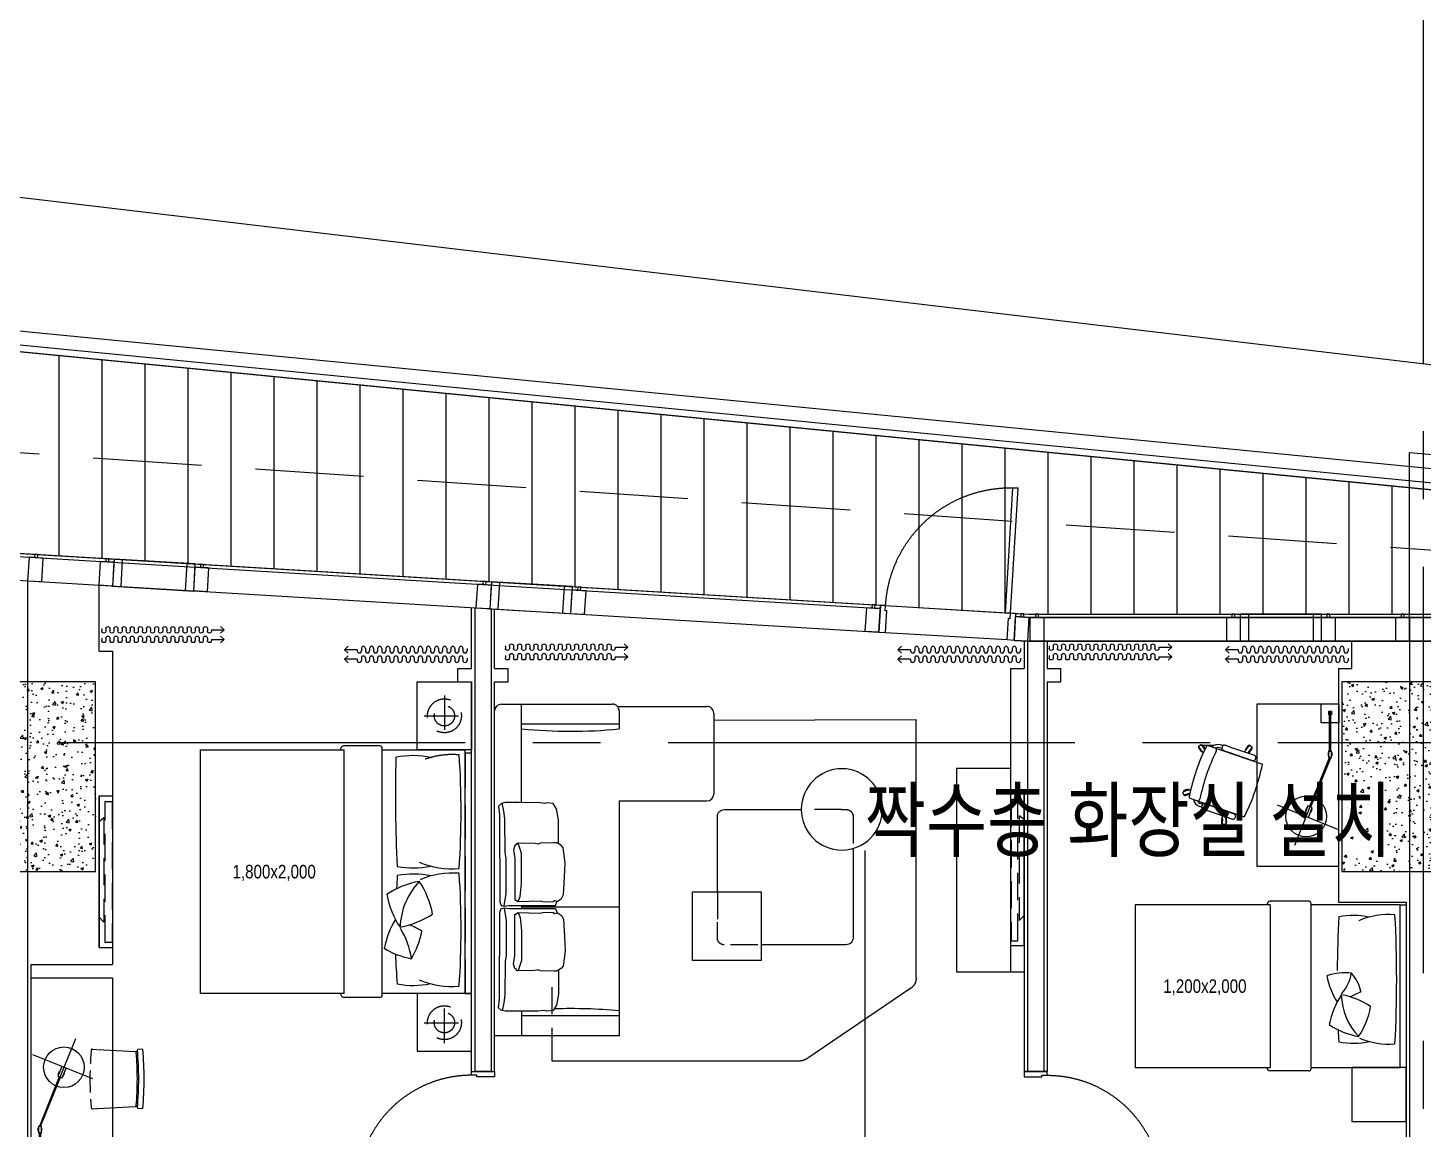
# Model space of a CAD drawing. Header units: millimetres. Extents: x 10000 to 302800, y 6800 to 229018.
# Drawn here: x 199478 to 209778, y 159687 to 167814 of the extents above; entities that cross this region are included whole.
import ezdxf
from ezdxf.enums import TextEntityAlignment as Align

# ---------------------------------------------------------------- set-up
doc = ezdxf.new("R2010")
doc.units = ezdxf.units.MM
doc.header["$LTSCALE"] = 400
doc.header["$MEASUREMENT"] = 0
for name, pattern in [('X-EXT_8F$0$DASHED', [3, 2, -1]), ('X-EXT_8F$0$X-ROOM TYPE-SR-2bay_1$0$PHANTOM2', [1.25, 0.625, -0.125, 0.125, -0.125, 0.125, -0.125]), ('X-GRID_5~ROOF$0$CENTER2', [1.125, 0.75, -0.125, 0.125, -0.125]), ('X-ROOM TYPE-SR-2bay_1_8F 확장형-1$0$CONTINOUS', [0]), ('X-ROOM TYPE-SR-2bay_1_8F 확장형-1$0$DASHDOT', [1, 0.5, -0.25, 0, -0.25]), ('X-ROOM TYPE-SR-2bay_1_8F 확장형-1$0$HIDDEN', [0.375, 0.25, -0.125]), ('X-ROOM TYPE-SR-2bay_1_8F 확장형-1$0$X-ROOM TYPE-SR-1.3+1.7Bay$0$X-ROOM TYPE-SR-1.3+1.7Bay$0$HIDDEN2', [4.7625, 3.175, -1.5875]), ('X-ROOM TYPE-SR-2bay_1_8F 확장형-1$0$X-ROOM TYPE-SR-2bay_1$0$HIDDEN2', [4.7625, 3.175, -1.5875]), ('X-ROOM TYPE-SR-2bay_1_8F 확장형-1$0$X-ROOM TYPE-SR-2bay_1$0$PHANTOM2', [1.25, 0.625, -0.125, 0.125, -0.125, 0.125, -0.125]), ('X-ROOM TYPE-SR-2bay_1_8F 확장형-1$0$X-ROOM TYPE-SR-3Bay$0$X-ROOM TYPE-SR-3Bay$0$HIDDEN2', [4.7625, 3.175, -1.5875])]:
    doc.linetypes.add(name, pattern=pattern)
doc.layers.get('0').update_dxf_attribs({"linetype": 'CONTINUOUS'})
for name, color, linetype in [('A-DIM1', 7, 'CONTINUOUS'), ('X-COL-8F$0$A-COL', 2, 'CONTINUOUS'), ('X-COL-8F$0$A-HAT', 252, 'CONTINUOUS'), ('X-EXT_8F$0$A-254', 254, 'CONTINUOUS'), ('X-EXT_8F$0$A-ELE3', 4, 'CONTINUOUS'), ('X-EXT_8F$0$A-ELE4', 8, 'CONTINUOUS'), ('X-EXT_8F$0$A-ELES', 252, 'CONTINUOUS'), ('X-EXT_8F$0$A-OVHD', 7, 'X-EXT_8F$0$DASHED'), ('X-EXT_8F$0$A-WIN', 6, 'CONTINUOUS'), ('X-EXT_8F$0$X-ROOM TYPE-SR-2bay_1$0$__Door-bomba', 1, 'CONTINUOUS'), ('X-frame Hotel 8F$0$A-WINF', 4, 'CONTINUOUS'), ('X-GRID_5~ROOF$0$A-CEN1', 1, 'X-GRID_5~ROOF$0$CENTER2'), ('X-INT-HOTEL-8F$0$A-WALD', 7, 'CONTINUOUS'), ('X-ROOM TYPE-SR-2bay_1_8F 확장형-1$0$.WA_Built-in_Lower', 252, 'CONTINUOUS'), ('X-ROOM TYPE-SR-2bay_1_8F 확장형-1$0$.WA_Curtain', 252, 'CONTINUOUS'), ('X-ROOM TYPE-SR-2bay_1_8F 확장형-1$0$.WA_Door Swing', 252, 'CONTINUOUS'), ('X-ROOM TYPE-SR-2bay_1_8F 확장형-1$0$.WA_FP_Furn', 252, 'X-ROOM TYPE-SR-2bay_1_8F 확장형-1$0$CONTINOUS'), ('X-ROOM TYPE-SR-2bay_1_8F 확장형-1$0$.WA_Furn', 252, 'CONTINUOUS'), ('X-ROOM TYPE-SR-2bay_1_8F 확장형-1$0$.WA_Furn hidden', 252, 'CONTINUOUS'), ('X-ROOM TYPE-SR-2bay_1_8F 확장형-1$0$.WA_Wall-Fin', 252, 'CONTINUOUS'), ('X-ROOM TYPE-SR-2bay_1_8F 확장형-1$0$.WA_Wall-Finish', 252, 'CONTINUOUS'), ('X-ROOM TYPE-SR-2bay_1_8F 확장형-1$0$A-WALD', 7, 'CONTINUOUS'), ('X-ROOM TYPE-SR-2bay_1_8F 확장형-1$0$WA_Furn', 252, 'CONTINUOUS'), ('X-ROOM TYPE-SR-2bay_1_8F 확장형-1$0$X-ROOM TYPE-SR-2bay_1$0$__Door-bomba', 252, 'CONTINUOUS'), ('X-ROOM TYPE-SR-2bay_1_8F 확장형-1$0$X-ROOM TYPE-SR-2bay_1$0$ID_FP-FURN LOOSE', 252, 'CONTINUOUS'), ('X-ROOM TYPE-SR-2bay_1_8F 확장형-1$0$X-ROOM TYPE-SR-3Bay$0$ID_FP-FURN LOOSE', 252, 'CONTINUOUS')]:
    doc.layers.add(name, color=color, linetype=linetype)
doc.layers.add('X-CORE_SR Toilet_짝수층$0$0_HR_REV._CHECK', color=30, linetype='CONTINUOUS', plot=False)
doc.styles.add('X-CORE_SR Toilet_짝수층$0$Hrtext', font='arial.ttf', dxfattribs={"width": 0.8})
doc.styles.add('X-ROOM TYPE-SR-2bay_1_8F 확장형-1$0$Hrtext', font='arial.ttf', dxfattribs={"width": 0.8})

# ---------------------------------------------------------------- blocks, each defined once
blk = doc.blocks.new('X-CORE_SR Toilet_짝수층')
at = {"layer": 'X-CORE_SR Toilet_짝수층$0$0_HR_REV._CHECK'}
blk.add_line((200877, 66277), (200877, 57233), dxfattribs=at)
at = {"layer": 'X-CORE_SR Toilet_짝수층$0$0_HR_REV._CHECK', "style": 'X-CORE_SR Toilet_짝수층$0$Hrtext', "width": 0.8}
blk.add_text('짝수층 화장실 설치', height=450, dxfattribs=at).set_placement((200877, 66502), align=Align.MIDDLE_LEFT)
blk = doc.blocks.new('X-COL-8F$0$1200X1400_4~10F_C4A')
at = {"layer": 'X-COL-8F$0$A-HAT'}
h = blk.add_hatch(dxfattribs=at)
h.set_pattern_fill('AR-CONC', color=256)
h.set_pattern_definition([(50, (-184198.82, -65921.2), (182.18467, -15.93909), [19.05, -209.55]), (355, (-184198.82, -65921.2), (-35.24283, 191.05664), [15.24, -167.64]), (100.451, (-184183.63, -65922.53), (146.9425, 175.11669), [16.19, -178.09]), (46.1842, (-184198.82, -65870.4), (271.07904, -42.04233), [28.575, -314.325]), (96.6356, (-184176.23, -65873.9), (237.40423, 247.42556), [24.285, -267.135]), (351.184, (-184198.82, -65870.4), (237.4046, 247.4251), [22.86, -251.46]), (21, (-184173.42, -65883.1), (151.61488, -102.26552), [19.05, -209.55]), (326, (-184173.42, -65883.1), (61.80203, 184.18797), [15.24, -167.64]), (71.4514, (-184160.78, -65891.63), (213.41649, 81.92286), [16.19, -178.09]), (37.5, (-184198.817, -65921.206), (3.088603, 84.555039), [0, -165.608, 0, -170.18, 0, -168.275]), (7.5, (-184198.82, -65921.21), (66.819663, 100.180575), [0, -97.028, 0, -161.798, 0, -64.135]), (327.5, (-184255.46, -65921.206), (135.590595, -5.728744), [0, -63.5, 0, -198.12, 0, -262.89]), (317.5, (-184280.86, -65921.21), (148.12918, 25.42649), [0, -82.55, 0, -131.572, 0, -186.69])])
h.paths.add_polyline_path([(600, 1600), (-600, 1600), (-600, 200), (600, 200)])
at = {"layer": 'X-COL-8F$0$A-COL'}
blk.add_lwpolyline([(-600, 200), (600, 200), (600, 1600), (-600, 1600)], close=True, dxfattribs=at)
blk = doc.blocks.new('X-COL-8F')
at = {"layer": 'X-COL-8F$0$A-COL'}
for p in [(194599, 65921), (204999, 65921)]:
    blk.add_blockref('X-COL-8F$0$1200X1400_4~10F_C4A', p, dxfattribs=at)
blk = doc.blocks.new('X-EXT_8F$0$X-ROOM TYPE-SR-2bay_1$0$DOOR - 1000')
for points in [[(38, 200), (38, 1124), (78, 1124), (78, 200)], [(0, 0), (50, 0), (50, 160), (38, 160), (38, 200), (0, 200)], [(1000, 0), (950, 0), (950, 160), (962, 160), (962, 200), (1000, 200)]]:
    blk.add_lwpolyline(points, close=True)
at = {"color": 8, "linetype": 'X-EXT_8F$0$X-ROOM TYPE-SR-2bay_1$0$PHANTOM2', "ltscale": 200}
blk.add_arc((38, 200), 924, 0, 90, dxfattribs=at)
blk = doc.blocks.new('X-frame Hotel 8F$0$frame_hotel(24Tglass)')
at = {"layer": 'X-frame Hotel 8F$0$A-WINF'}
for p, q in [((-50, 250), (50, 250)), ((-50, 74), (-50, 250)), ((50, 250), (50, 74)), ((-50, 74), (50, 74)), ((-11, 74), (-11, 50)), ((-11, 50), (11, 50)), ((11, 50), (11, 74))]:
    blk.add_line(p, q, dxfattribs=at)
blk = doc.blocks.new('X-frame Hotel 8F$0$operable window')
for p, q in [((600, 200), (0, 200)), ((0, 200), (0, 0)), ((60, 200), (60, 0)), ((540, 0), (540, 200)), ((600, 0), (600, 200)), ((0, 0), (600, 0))]:
    blk.add_line(p, q)
blk = doc.blocks.new('X-frame Hotel 8F')
for name, p, rotation in [('X-frame Hotel 8F$0$frame_hotel(24Tglass)', (194764, 68512), 176.5538682858033), ('X-frame Hotel 8F$0$frame_hotel(24Tglass)', (195289, 68481), 176.5538682858033), ('X-frame Hotel 8F$0$operable window', (195324, 68228), 356.5538682858015), ('X-frame Hotel 8F$0$frame_hotel(24Tglass)', (195988, 68439), 176.5538682858033), ('X-frame Hotel 8F$0$frame_hotel(24Tglass)', (198074, 68313), 176.5538682858033), ('X-frame Hotel 8F$0$operable window', (198109, 68061), 356.5538682858015), ('X-frame Hotel 8F$0$frame_hotel(24Tglass)', (198772, 68271), 176.5538682858033), ('X-frame Hotel 8F$0$frame_hotel(24Tglass)', (200946, 68140), 176.5538682858033), ('X-frame Hotel 8F$0$frame_hotel(24Tglass)', (202044, 68074), 176.5538682858033), ('X-frame Hotel 8F$0$frame_hotel(24Tglass)', (202149, 68071), 180), ('X-frame Hotel 8F$0$frame_hotel(24Tglass)', (203599, 68071), 180), ('X-frame Hotel 8F$0$frame_hotel(24Tglass)', (204299, 68071), 180), ('X-frame Hotel 8F$0$frame_hotel(24Tglass)', (204849, 68071), 180)]:
    blk.add_blockref(name, p, dxfattribs=dict(rotation=rotation))
blk.add_blockref('X-frame Hotel 8F$0$operable window', (203649, 67821))
blk = doc.blocks.new('X-EXT_8F')
at = {"layer": 'X-EXT_8F$0$A-254'}
h = blk.add_hatch(dxfattribs=at)
h.set_pattern_fill('LINE', color=252, scale=100, angle=90)
h.set_pattern_definition([(90, (0, 0), (-317.5, 2e-14), [])])
edge = h.paths.add_edge_path()
edge.add_line((214445, 68021), (188878, 70521))
edge.add_line((188878, 70521), (174255, 70521))
edge.add_arc((174255, 68371), 2150, 90, 167)
edge.add_line((172161, 68855), (172054, 68393))
edge.add_arc((174149, 67909), 2150, 167, 180)
edge.add_line((171999, 67909), (171999, 38021))
edge.add_arc((174149, 38021), 2150, 180, 270)
edge.add_line((174149, 35871), (195099, 35871))
edge.add_line((195099, 35871), (195099, 36521))
edge.add_line((195099, 36521), (174649, 36521))
edge.add_arc((174649, 38021), 1500, 180, 270, ccw=False)
edge.add_line((173149, 38021), (173149, 67371))
edge.add_arc((174649, 67371), 1500, 90, 180, ccw=False)
edge.add_line((174649, 68871), (187975, 68871))
edge.add_line((187975, 68871), (202090, 68021))
edge.add_line((202090, 68021), (214445, 68021))
at = {"layer": 'X-EXT_8F$0$A-254', "color": 252}
blk.add_lwpolyline([(214445, 68021), (188878, 70521), (174255, 70521, 0.349216), (172161, 68855), (172054, 68393, 0.056784), (171999, 67909), (171999, 38021, 0.414214), (174149, 35871), (195099, 35871), (195099, 36521), (174649, 36521, -0.414214), (173149, 38021), (173149, 67371, -0.414214), (174649, 68871), (187975, 68871), (202090, 68021)], format="xyb", close=True, dxfattribs=at)
at = {"layer": 'X-EXT_8F$0$A-ELE3'}
blk.add_lwpolyline([(195249, 36521), (195249, 35721), (174149, 35721, -0.414214), (171849, 38021), (171849, 67909, -0.056784), (171908, 68427), (172014, 68889, -0.349216), (174255, 70671), (188899, 70671), (216099, 68021)], format="xyb", dxfattribs=at)
at = {"layer": 'X-EXT_8F$0$A-ELE4'}
for p, q in [((201030, 68084), (201953, 68029)), ((201929, 67831), (201031, 67883))]:
    blk.add_line(p, q, dxfattribs=at)
blk.add_lwpolyline([(181765, 35721), (173349, 35721, -0.414214), (171049, 38021), (171049, 67509, -0.056784), (171108, 68027), (171538, 69889, -0.349216), (173779, 71671), (189799, 71671), (220599, 68021)], format="xyb", dxfattribs=at)
blk.add_lwpolyline([(193840, 68318), (200981, 67888)], dxfattribs=at)
at = {"layer": 'X-EXT_8F$0$A-ELES', "ltscale": 10}
for points in [[(201979, 67828), (202084, 67821), (234349, 67821, -0.414214), (236149, 66021), (236149, 38521, -0.414214), (234349, 36721), (174649, 36721)], [(175649, 36721), (234349, 36721, 0.414214), (236149, 38521), (236149, 66021, 0.414214), (234349, 67821), (202090, 67821)]]:
    blk.add_lwpolyline(points, format="xyb", dxfattribs=at)
at = {"layer": 'X-EXT_8F$0$A-OVHD'}
blk.add_lwpolyline([(195249, 36521), (195249, 35721), (174649, 35721, -0.414214), (172349, 38021), (172349, 67371, -0.414214), (174649, 69671), (187999, 69671), (211949, 68021)], format="xyb", dxfattribs=at)
at = {"layer": 'X-EXT_8F$0$A-WIN'}
for p, q in [((200981, 67888), (200993, 68087)), ((201991, 68027), (201979, 67828))]:
    blk.add_line(p, q, dxfattribs=at)
for points in [[(195149, 36521), (195149, 35821), (174149, 35821, -0.414214), (171949, 38021), (171949, 67909, -0.056784), (172005, 68404), (172112, 68866, -0.349216), (174255, 70571), (188894, 70571), (214996, 68021)], [(195099, 36521), (195099, 35871), (174149, 35871, -0.414214), (171999, 38021), (171999, 67909, -0.056784), (172054, 68393), (172161, 68855, -0.349216), (174255, 70521), (188892, 70521), (214445, 68021)]]:
    blk.add_lwpolyline(points, format="xyb", dxfattribs=at)
at = {"layer": 'X-EXT_8F$0$A-WIN', "ltscale": 10}
for points in [[(193852, 68517), (200993, 68087)], [(193851, 68493), (200991, 68063)]]:
    blk.add_lwpolyline(points, dxfattribs=at)
for points in [[(201991, 68027), (202090, 68021), (234349, 68021, -0.414214), (236349, 66021), (236349, 38521, -0.414214), (234349, 36521), (174649, 36521)], [(201989, 68003), (202089, 67997), (234349, 67997, -0.414214), (236325, 66021), (236325, 38521, -0.414214), (234349, 36545), (174649, 36545)], [(175649, 36545), (234349, 36545, 0.414214), (236325, 38521), (236325, 66021, 0.414214), (234349, 67997), (202090, 67997)]]:
    blk.add_lwpolyline(points, format="xyb", dxfattribs=at)
blk.add_blockref('X-frame Hotel 8F', (0, 0))
at = {"layer": 'X-EXT_8F$0$X-ROOM TYPE-SR-2bay_1$0$__Door-bomba', "xscale": -1, "rotation": 356.5538682858045}
blk.add_blockref('X-EXT_8F$0$X-ROOM TYPE-SR-2bay_1$0$DOOR - 1000', (201979, 67828), dxfattribs=at)
blk = doc.blocks.new('X-GRID_5~ROOF')
at = {"layer": 'X-GRID_5~ROOF$0$A-CEN1', "ltscale": 10}
blk.add_line((204999, 81871), (204999, 33068), dxfattribs=at)
blk.add_lwpolyline([(251927, 67071), (158517, 67071)], dxfattribs=at)
blk = doc.blocks.new('X-ROOM TYPE-SR-2bay_1_8F 확장형-1$0$窗帘')
for p, q in [((-375, 53), (-375, 71)), ((-375, -18), (-375, 0)), ((-345, 53), (-345, 71)), ((-345, -18), (-345, 0)), ((-315, 53), (-315, 71)), ((-315, -18), (-315, 0)), ((-285, 53), (-285, 71)), ((-285, -18), (-285, 0)), ((-255, 53), (-255, 71)), ((-255, -18), (-255, 0)), ((-225, 53), (-225, 71)), ((-225, -18), (-225, 0)), ((-195, 53), (-195, 71)), ((-195, -18), (-195, 0)), ((-165, 53), (-165, 71)), ((-165, -18), (-165, 0)), ((-135, 53), (-135, 71)), ((-135, -18), (-135, 0)), ((-105, 53), (-105, 71)), ((-105, -18), (-105, 0)), ((-75, 53), (-75, 71)), ((-75, -18), (-75, 0)), ((-45, 53), (-45, 71)), ((-45, -18), (-45, 0)), ((-15, 53), (-15, 71)), ((-15, -18), (-15, 0)), ((15, 53), (15, 71)), ((15, -18), (15, 0)), ((45, 53), (45, 71)), ((45, -18), (45, 0)), ((75, 53), (75, 71)), ((75, -18), (75, 0)), ((105, 53), (105, 71)), ((105, -18), (105, 0)), ((135, 53), (135, 71)), ((135, -18), (135, 0)), ((165, 53), (165, 71)), ((165, -18), (165, 0)), ((195, 53), (195, 71)), ((195, -18), (195, 0)), ((225, 53), (225, 71)), ((225, -18), (225, 0)), ((255, 53), (255, 71)), ((255, -18), (255, 0)), ((285, 53), (285, 71)), ((285, -18), (285, 0)), ((315, 53), (315, 71)), ((315, -18), (315, 0)), ((345, 53), (345, 71)), ((345, -18), (345, 0)), ((375, 53), (375, 71)), ((375, -18), (375, 0)), ((405, 53), (405, 71)), ((405, -18), (405, 0)), ((435, 62), (435, 71)), ((435, 62), (530, 62)), ((435, -9), (435, 0)), ((530, 62), (502, 87)), ((530, 62), (502, 37)), ((530, -9), (502, 16)), ((435, -9), (530, -9)), ((530, -9), (502, -34))]:
    blk.add_line(p, q)
for centre, start, end in [((-360, 71), 0, 180), ((-360, 0), 0, 180), ((-330, 53), 180, 0), ((-300, 71), 0, 180), ((-300, 0), 0, 180), ((-270, 53), 180, 0), ((-240, 71), 0, 180), ((-240, 0), 0, 180), ((-210, 53), 180, 0), ((-180, 71), 0, 180), ((-180, 0), 0, 180), ((-150, 53), 180, 0), ((-120, 71), 0, 180), ((-120, 0), 0, 180), ((-90, 53), 180, 0), ((-60, 71), 0, 180), ((-60, 0), 0, 180), ((-30, 53), 180, 0), ((0, 71), 0, 180), ((0, 0), 0, 180), ((30, 53), 180, 0), ((60, 71), 0, 180), ((60, 0), 0, 180), ((90, 53), 180, 0), ((120, 71), 0, 180), ((120, 0), 0, 180), ((150, 53), 180, 0), ((180, 71), 0, 180), ((180, 0), 0, 180), ((210, 53), 180, 0), ((240, 71), 0, 180), ((240, 0), 0, 180), ((270, 53), 180, 0), ((300, 71), 0, 180), ((300, 0), 0, 180), ((330, 53), 180, 0), ((360, 71), 0, 180), ((360, 0), 0, 180), ((390, 53), 180, 0), ((420, 71), 0, 180), ((420, 0), 0, 180), ((-330, -18), 180, 0), ((-270, -18), 180, 0), ((-210, -18), 180, 0), ((-150, -18), 180, 0), ((-90, -18), 180, 0), ((-30, -18), 180, 0), ((30, -18), 180, 0), ((90, -18), 180, 0), ((150, -18), 180, 0), ((210, -18), 180, 0), ((270, -18), 180, 0), ((330, -18), 180, 0), ((390, -18), 180, 0)]:
    blk.add_arc(centre, 15, start, end)
blk = doc.blocks.new('X-ROOM TYPE-SR-2bay_1_8F 확장형-1$0$A$C77B47CFB')
at = {"layer": 'X-ROOM TYPE-SR-2bay_1_8F 확장형-1$0$.WA_Furn'}
for p, q in [((50, 0, 0), (50, 920, 0)), ((50, 920, 0), (2447, 920, 0)), ((2497, 870, 0), (2497, 50, 0)), ((230, 720, 0), (50, 720, 0)), ((1010, 720, 0), (990, 720, 0)), ((1000, 720, 0), (1000, 0, 0)), ((1770, 720, 0), (2497, 720, 0)), ((2480, 13, 0), (2480, -648, 0)), ((1783, 0, 0), (50, 0, 0)), ((1783, 0, 0), (1783, -648, 0)), ((2447, 0, 0), (2314, 0, 0)), ((2430, -698, 0), (1833, -698, 0))]:
    blk.add_line(p, q, dxfattribs=at)
at = {"layer": 'X-ROOM TYPE-SR-2bay_1_8F 확장형-1$0$.WA_Furn', "elevation": 0}
for points in [[(534, 447), (357, 447), (276, 462), (236, 486), (232, 535), (236, 550), (230, 600), (231, 666), (230, 738), (230, 793), (230, 842), (235, 869), (235, 869), (256, 891), (320, 883), (579, 883), (698, 881), (785, 881), (894, 881), (932, 881), (963, 881), (990, 872), (991, 858), (993, 849), (990, 814), (990, 471), (955, 457)], [(988, 850), (902, 834), (719, 834), (641, 834), (599, 841), (350, 844), (292, 851), (234, 863)], [(1466, 447), (1643, 447), (1724, 462), (1764, 486), (1768, 535), (1764, 550), (1770, 600), (1769, 666), (1770, 738), (1770, 793), (1770, 842), (1765, 869), (1765, 869), (1744, 891), (1680, 883), (1421, 883), (1302, 881), (1215, 881), (1106, 881), (1068, 881), (1037, 881), (1010, 872), (1009, 858), (1007, 849), (1010, 814), (1010, 471), (1045, 457)], [(1012, 850), (1098, 834), (1281, 834), (1359, 834), (1401, 841), (1650, 844), (1708, 851), (1766, 863)], [(960, 745), (922, 732), (825, 720), (606, 720), (567, 734), (531, 746), (530, 753)], [(1040, 745), (1078, 732), (1175, 720), (1394, 720), (1433, 734), (1469, 746), (1470, 753)], [(197, 0), (197, 720)], [(2350, 0), (2350, 720)]]:
    blk.add_lwpolyline(points, dxfattribs=at)
for points in [[(960, 745), (954, 583), (954, 583), (961, 554), (959, 488), (952, 474), (956, 454), (937, 425), (909, 412), (827, 407), (679, 399), (618, 405), (563, 414), (549, 425), (535, 446), (526, 461), (526, 482), (528, 581), (537, 599), (532, 622), (530, 753), (539, 761), (546, 770), (579, 780), (641, 771), (709, 771), (794, 771), (850, 771), (944, 771), (944, 771)], [(1040, 745), (1046, 583), (1046, 583), (1039, 554), (1041, 488), (1048, 474), (1044, 454), (1063, 425), (1091, 412), (1173, 407), (1321, 399), (1382, 405), (1437, 414), (1451, 425), (1465, 446), (1474, 461), (1474, 482), (1472, 581), (1463, 599), (1468, 622), (1470, 753), (1461, 761), (1454, 770), (1421, 780), (1359, 771), (1291, 771), (1206, 771), (1150, 771), (1056, 771), (1056, 771)]]:
    blk.add_lwpolyline(points, close=True, dxfattribs=at)
at = {"layer": 'X-ROOM TYPE-SR-2bay_1_8F 확장형-1$0$.WA_Furn'}
for centre, radius, start, end in [((2447, 870, 0), 50, 0, 90), ((6032, 355, 0), 3735, 174.3863, 185.4483), ((-3485, 355, 0), 3735, 354.5517, 1.9026), ((2447, 50, 0), 50, 270, 0), ((1833, -648, 0), 50, 180, 270), ((2430, -648, 0), 50, 270, 0)]:
    blk.add_arc(centre, radius, start, end, dxfattribs=at)
blk = doc.blocks.new('X-ROOM TYPE-SR-2bay_1_8F 확장형-1$0$A$C21AE4914')
at = {"layer": 'X-ROOM TYPE-SR-2bay_1_8F 확장형-1$0$.WA_FP_Furn', "ltscale": 300}
blk.add_line((125, 2103, 0), (125, 983, 0), dxfattribs=at)
at = {"layer": 'X-ROOM TYPE-SR-2bay_1_8F 확장형-1$0$.WA_FP_Furn', "linetype": 'X-ROOM TYPE-SR-2bay_1_8F 확장형-1$0$HIDDEN', "ltscale": 2}
for p, q in [((1374, 1988, 0), (1671, 1988, 0)), ((1288, 1938, 0), (1288, 1701, 0)), ((2290, 1380, 0), (2290, 1158, 0))]:
    blk.add_line(p, q, dxfattribs=at)
at = {"layer": 'X-ROOM TYPE-SR-2bay_1_8F 확장형-1$0$.WA_FP_Furn', "linetype": 'X-ROOM TYPE-SR-2bay_1_8F 확장형-1$0$DASHDOT', "ltscale": 300, "elevation": 0}
for points in [[(825, 2652), (825, 757)], [(2317, 2649), (825, 2652), (825, 2652)]]:
    blk.add_lwpolyline(points, dxfattribs=at)
at = {"layer": 'X-ROOM TYPE-SR-2bay_1_8F 확장형-1$0$.WA_FP_Furn', "ltscale": 300, "elevation": 0}
blk.add_lwpolyline([(125, 2290), (525, 2290), (525, 790), (125, 790)], dxfattribs=at)
at = {"layer": 'X-ROOM TYPE-SR-2bay_1_8F 확장형-1$0$.WA_FP_Furn', "linetype": 'X-ROOM TYPE-SR-2bay_1_8F 확장형-1$0$HIDDEN', "ltscale": 2, "elevation": 0}
for points in [[(1374, 1988), (1338, 1988, 0.414214), (1288, 1938)], [(1992, 990), (2240, 990, 0.414214), (2290, 1040), (2290, 1158)]]:
    blk.add_lwpolyline(points, format="xyb", dxfattribs=at)
at = {"layer": 'X-ROOM TYPE-SR-2bay_1_8F 확장형-1$0$.WA_FP_Furn', "ltscale": 200, "elevation": 0}
for points in [[(2290, 1380), (2290, 1938, 0.414214), (2240, 1988), (1671, 1988)], [(1288, 1701), (1288, 1040, 0.414214), (1338, 990), (1966, 990)]]:
    blk.add_lwpolyline(points, format="xyb", dxfattribs=at)
blk.add_lwpolyline([(2474, 875), (2474, 1380), (1966, 1380), (1966, 875)], close=True, dxfattribs=at)
at = {"layer": 'X-ROOM TYPE-SR-2bay_1_8F 확장형-1$0$.WA_FP_Furn', "linetype": 'X-ROOM TYPE-SR-2bay_1_8F 확장형-1$0$DASHDOT', "ltscale": 300, "elevation": 0}
blk.add_lwpolyline([(861, 670), (1630, 149, 0.149832), (1686, 132), (3509, 132), (3509, 319)], format="xyb", dxfattribs=at)
at = {"layer": 'X-ROOM TYPE-SR-2bay_1_8F 확장형-1$0$.WA_FP_Furn', "linetype": 'X-ROOM TYPE-SR-2bay_1_8F 확장형-1$0$DASHDOT', "ltscale": 300}
blk.add_arc((911, 742, 0), 87.9, 169.8727, 235.0051, dxfattribs=at)
at = {"layer": 'X-ROOM TYPE-SR-2bay_1_8F 확장형-1$0$.WA_Furn', "linetype": 'X-ROOM TYPE-SR-2bay_1_8F 확장형-1$0$HIDDEN', "ltscale": 2}
blk.add_line((3509, 177, 0), (3509, 693, 0), dxfattribs=at)
at = {"layer": 'X-ROOM TYPE-SR-2bay_1_8F 확장형-1$0$.WA_Furn'}
blk.add_circle((1371, 1989, 0), 300, dxfattribs=at)
at = {"layer": 'X-ROOM TYPE-SR-2bay_1_8F 확장형-1$0$.WA_Furn hidden', "linetype": 'X-ROOM TYPE-SR-2bay_1_8F 확장형-1$0$HIDDEN', "ltscale": 2}
for points in [[(121, 1020), (71, 1020), (71, 2060), (121, 2060)], [(61, 1169), (25, 1206), (25, 1914), (61, 1942)]]:
    blk.add_lwpolyline(points, close=True, dxfattribs=at)
at = {"layer": 'X-ROOM TYPE-SR-2bay_1_8F 확장형-1$0$.WA_Wall-Fin'}
for p, q in [((25, 2103, 0), (125, 2103, 0)), ((25, 2103, 0), (25, 983, 0)), ((25, 983, 0), (125, 983, 0)), ((125, 983, 0), (125, 790, 0)), ((125, 790, 0), (25, 790, 0))]:
    blk.add_line(p, q, dxfattribs=at)
at = {"layer": 'X-ROOM TYPE-SR-2bay_1_8F 확장형-1$0$.WA_Wall-Finish'}
blk.add_lwpolyline([(25, 983), (25, 2103)], dxfattribs=at)
at = {"layer": 'X-ROOM TYPE-SR-2bay_1_8F 확장형-1$0$.WA_Furn', "ltscale": 100, "xscale": -1, "rotation": 270}
blk.add_blockref('X-ROOM TYPE-SR-2bay_1_8F 확장형-1$0$A$C77B47CFB', (3015, 269, 0), dxfattribs=at)
blk = doc.blocks.new('X-ROOM TYPE-SR-2bay_1_8F 확장형-1$0$LAMP')
at = {"layer": 'X-ROOM TYPE-SR-2bay_1_8F 확장형-1$0$.WA_Furn', "linetype": 'X-ROOM TYPE-SR-2bay_1_8F 확장형-1$0$HIDDEN', "ltscale": 200}
for p, q in [((73354, 26083), (73533, 26527)), ((73651, 26212), (73251, 26373))]:
    blk.add_line(p, q, dxfattribs=at)
at = {"layer": 'X-ROOM TYPE-SR-2bay_1_8F 확장형-1$0$.WA_Furn', "ltscale": 200}
for points in [[(72609, 26538), (72749, 26538), (72749, 26408), (72609, 26408)], [(72957, 26484), (72957, 26462), (73004, 26462), (73004, 26484)], [(72993, 26487), (72993, 26484), (72968, 26484), (72968, 26487)], [(72993, 26460), (72993, 26462), (72968, 26462), (72968, 26460)], [(73447, 26313), (73374, 26342), (73361, 26310), (73434, 26281)], [(73397, 26293), (73398, 26295), (73375, 26305), (73374, 26302)], [(73412, 26330), (73411, 26328), (73388, 26337), (73389, 26339)]]:
    blk.add_lwpolyline(points, close=True, dxfattribs=at)
for points in [[(72691, 26467), (72691, 26463), (72663, 26463), (72663, 26483), (72691, 26483), (72691, 26479)], [(72957, 26467), (72957, 26479), (72667, 26479), (72667, 26467), (72957, 26467)], [(73370, 26331), (73006, 26478), (73002, 26469), (73366, 26322)]]:
    blk.add_lwpolyline(points, dxfattribs=at)
blk.add_circle((73440, 26297), 150, dxfattribs=at)
blk = doc.blocks.new('X-ROOM TYPE-SR-2bay_1_8F 확장형-1$0$A$C07D34A31')
at = {"layer": 'X-ROOM TYPE-SR-2bay_1_8F 확장형-1$0$.WA_Furn'}
for p, q in [((0, 387), (3, 354)), ((2, 57), (17, 336)), ((438, 57), (423, 336)), ((440, 387), (437, 354))]:
    blk.add_line(p, q, dxfattribs=at)
at = {"layer": 'X-ROOM TYPE-SR-2bay_1_8F 확장형-1$0$.WA_Furn', "linetype": 'X-ROOM TYPE-SR-2bay_1_8F 확장형-1$0$HIDDEN'}
for p, q in [((0, 17), (2, 50)), ((440, 17), (438, 53))]:
    blk.add_line(p, q, dxfattribs=at)
at = {"layer": 'X-ROOM TYPE-SR-2bay_1_8F 확장형-1$0$.WA_Furn'}
for centre, radius, start, end in [((3, 387), 3.23, 98.3031, 176.2573), ((220, -2025), 2425, 90, 95.1397), ((7, 355), 4, 185.2355, 275.1092), ((55, 435), 97.2, 238.7219, 252.0623), ((220, -2025), 2385, 90, 95.1092), ((26, 333), 9.17, 95.2592, 163.1912), ((220, -2035), 2385, 90, 94.6846), ((220, -2025), 2425, 84.8603, 90), ((220, -2025), 2385, 84.8908, 90), ((220, -2035), 2385, 85.3154, 90), ((385, 435), 97.2, 287.9377, 301.2781), ((414, 333), 9.17, 16.8088, 84.7408), ((433, 355), 4, 264.8908, 354.7645), ((437, 387), 3.23, 3.7427, 81.6969)]:
    blk.add_arc(centre, radius, start, end, dxfattribs=at)
at = {"layer": 'X-ROOM TYPE-SR-2bay_1_8F 확장형-1$0$.WA_Furn', "linetype": 'X-ROOM TYPE-SR-2bay_1_8F 확장형-1$0$HIDDEN'}
for centre, radius, start, end in [((9, 19), 9.51, 187.9798, 260.4792), ((220, 2425), 2425, 264.9811, 270), ((220, 2425), 2425, 270, 275.0189), ((431, 19), 9.51, 279.5208, 352.0202)]:
    blk.add_arc(centre, radius, start, end, dxfattribs=at)
blk = doc.blocks.new('X-ROOM TYPE-SR-2bay_1_8F 확장형-1$0$DOOR-900')
at = {"linetype": 'X-ROOM TYPE-SR-2bay_1_8F 확장형-1$0$X-ROOM TYPE-SR-2bay_1$0$PHANTOM2', "ltscale": 200}
blk.add_arc((-28, -85), 844, 180, 270, dxfattribs=at)
at = {"layer": 'X-ROOM TYPE-SR-2bay_1_8F 확장형-1$0$X-ROOM TYPE-SR-2bay_1$0$__Door-bomba'}
for points in [[(-900, 85), (-860, 85), (-860, -45), (-872, -45), (-872, -85), (-900, -85)], [(0, 85), (-40, 85), (-40, -45), (-28, -45), (-28, -85), (0, -85)], [(-28, -85), (-28, -929), (-68, -929), (-68, -85)]]:
    blk.add_lwpolyline(points, close=True, dxfattribs=at)
blk = doc.blocks.new('X-ROOM TYPE-SR-2bay_1_8F 확장형-1')
blk.add_line((198119, 64646), (197999, 64646))
at = {"layer": 'X-ROOM TYPE-SR-2bay_1_8F 확장형-1$0$.WA_FP_Furn', "ltscale": 0.2}
for p, q in [((203342, 67047), (203360, 67060)), ((203386, 67026), (203363, 67060)), ((203520, 67050), (203504, 67056)), ((203719, 67054), (203736, 67040)), ((197297, 67049), (197034, 67049)), ((197034, 65221), (197034, 67021)), ((197315, 65211), (197315, 67031)), ((203365, 67012), (203342, 67045)), ((203343, 67043), (203342, 67042)), ((203365, 67012), (203376, 66996)), ((203368, 67008), (203367, 67007)), ((203456, 67053), (203375, 67053)), ((203386, 67027), (203388, 67023)), ((203410, 67052), (203813, 66913)), ((203513, 67029), (203497, 67034)), ((203556, 67004), (203740, 66941)), ((203569, 67043), (203754, 66980)), ((203692, 67021), (203679, 67005)), ((203689, 67017), (203688, 67018)), ((203692, 67021), (203716, 67053)), ((203713, 67006), (203706, 66996)), ((203710, 67001), (203710, 67002)), ((203712, 67005), (203737, 67038)), ((203715, 67051), (203714, 67052)), ((203735, 67036), (203736, 67035)), ((195324, 66681), (195324, 65561)), ((203232, 66687), (203225, 66708)), ((203265, 66722), (203227, 66711)), ((203273, 66698), (203234, 66686)), ((203237, 66687), (203237, 66685)), ((203265, 66722), (203284, 66729)), ((203270, 66725), (203270, 66724)), ((203272, 66698), (203277, 66699)), ((203277, 66699), (203278, 66698)), ((203277, 66663), (203679, 66525)), ((203364, 66597), (203348, 66602)), ((203371, 66618), (203355, 66624)), ((203407, 66572), (203591, 66508)), ((203420, 66611), (203605, 66547)), ((203516, 66476), (203515, 66476)), ((203517, 66519), (203516, 66519)), ((203517, 66514), (203516, 66473)), ((203517, 66513), (203517, 66534)), ((203518, 66472), (203540, 66471)), ((203543, 66514), (203542, 66473)), ((203542, 66476), (203543, 66476)), ((203543, 66513), (203543, 66525)), ((203544, 66518), (203543, 66518)), ((203871, 65876), (202874, 65876)), ((202874, 65876), (202874, 64676)), ((204155, 65902), (203871, 65902)), ((203871, 65876), (203871, 64676)), ((204171, 65885), (204171, 64667)), ((197297, 65193), (197034, 65193)), ((202874, 64676), (203871, 64676)), ((204155, 64651), (203871, 64651))]:
    blk.add_line(p, q, dxfattribs=at)
for points in [[(197974, 67521), (197974, 67021), (197574, 67021), (197574, 67521)], [(204374, 67359), (204374, 66159), (203774, 66159), (203774, 67359)], [(204831, 64676), (204831, 65876), (204874, 65876), (204874, 64676)], [(197974, 64796), (197974, 65221), (197574, 65221), (197574, 64796)], [(204474, 64676), (204474, 64276), (204874, 64276), (204874, 64676)]]:
    blk.add_lwpolyline(points, close=True, dxfattribs=at)
for points in [[(197034, 65221), (195974, 65221), (195974, 67021), (197034, 67021)], [(197315, 67021), (197925, 67021), (197925, 65221), (197315, 65221)], [(204171, 64676), (204829, 64676), (204829, 65876), (204171, 65876)], [(194724, 65336), (195324, 65336), (195324, 63846), (194724, 63846)]]:
    blk.add_lwpolyline(points, dxfattribs=at)
for centre, radius, start, end in [((203276, 66971), 128, 26.6881, 42.4804), ((203483, 66994), 65.2, 70.9774, 132.8241), ((203542, 67031), 28.9, 124.3662, 197.5886), ((203525, 67054), 1.05, 83.5433, 90.1629), ((203514, 66954), 101, 76.2525, 83.5433), ((203718, 67052), 1.71, 53.5043, 143.5043), ((197033, 67024), 25.8, 87.3253, 185.2996), ((197297, 67031), 18.2, 359.9972, 90), ((207496, 66671), 10084, 178.3293, 182.9094), ((197544, 66316), 661, 78.3841, 101.0944), ((191577, 66563), 6320, 356.1944, 3.8056), ((204779, 66364), 1539, 153.6322, 168.4104), ((203345, 67039), 4.28, 124.9774, 207.4744), ((203343, 67046), 1.71, 124.9774, 214.9774), ((203455, 67096), 128, 207.4744, 223.3311), ((204856, 66337), 1539, 154.0712, 167.9699), ((203365, 67011), 4.28, 223.3311, 304.9774), ((203408, 67044), 8.55, 70.9774, 153.6322), ((203457, 67018), 17.1, 334.0712, 70.9774), ((203483, 66994), 42.5, 70.9774, 114.5616), ((203515, 67023), 1.05, 231.7919, 238.4115), ((203567, 67109), 101, 238.4115, 245.7023), ((203630, 67247), 253, 245.7023, 248.7872), ((203478, 66807), 253, 73.1675, 76.2525), ((203720, 67478), 501, 248.7872, 250.9774), ((203406, 66569), 501, 70.9774, 73.1675), ((203800, 66962), 128, 135.4744, 151.3311), ((203691, 67021), 4.28, 151.3311, 232.9774), ((203711, 67049), 4.28, 52.9774, 135.4744), ((203713, 67005), 4.28, 232.9774, 314.6237), ((203626, 67093), 128, 314.6237, 330.4804), ((203735, 67039), 1.71, 322.9774, 52.9774), ((203734, 67032), 4.28, 330.4804, 52.9774), ((203749, 66966), 14.3, 44.5474, 70.9774), ((203747, 66964), 17.7, 20.783, 44.5474), ((203740, 66963), 24.6, 321.9338, 340.9774), ((203744, 66963), 20.7, 0.0209, 20.783), ((203740, 66963), 24.6, 340.9774, 0.0209), ((202304, 67217), 1539, 333.2648, 348.6026), ((203745, 66954), 14.3, 250.9774, 277.4074), ((203745, 66958), 17.7, 277.4074, 301.1718), ((203743, 66960), 20.7, 301.1718, 321.9338), ((203233, 66714), 4.28, 114.4804, 196.9774), ((203284, 66601), 128, 98.6237, 114.4804), ((203234, 66688), 1.71, 196.9774, 286.9774), ((203241, 66687), 4.28, 196.9774, 279.4744), ((203221, 66809), 128, 279.4744, 295.3311), ((203266, 66723), 4.28, 16.9774, 98.6237), ((203280, 66671), 8.55, 168.4104, 250.9774), ((203274, 66697), 4.28, 295.3311, 16.9774), ((203369, 66664), 65.2, 189.1307, 250.9774), ((203334, 66661), 17.1, 250.9774, 347.9699), ((203369, 66664), 42.5, 207.3932, 250.9774), ((203393, 66599), 28.9, 124.3662, 197.5886), ((203366, 66591), 1.05, 231.7919, 238.4115), ((203418, 66676), 101, 238.4115, 245.7023), ((203376, 66622), 1.05, 83.5433, 90.1629), ((203365, 66522), 101, 76.2525, 83.5433), ((203480, 66814), 253, 245.7023, 248.7872), ((203329, 66375), 253, 73.1675, 76.2525), ((203570, 67046), 501, 248.7872, 250.9774), ((203257, 66137), 501, 70.9774, 73.1675), ((203600, 66534), 14.3, 44.5474, 70.9774), ((203598, 66531), 17.7, 20.783, 44.5474), ((203639, 66494), 128, 170.6237, 186.4804), ((203515, 66480), 4.28, 186.4804, 268.9774), ((203516, 66515), 4.28, 88.9774, 170.6237), ((203518, 66473), 1.71, 178.4505, 268.4505), ((203540, 66473), 1.71, 268.9774, 358.9774), ((203543, 66480), 4.28, 268.9774, 351.4744), ((203544, 66514), 4.28, 7.3311, 88.9774), ((203421, 66498), 128, 351.4744, 7.3311), ((203596, 66522), 14.3, 250.9774, 277.4074), ((203596, 66525), 17.7, 277.4074, 301.1718), ((203594, 66528), 20.7, 301.1718, 321.9338), ((203591, 66530), 24.6, 321.9338, 340.9774), ((203595, 66530), 20.7, 0.0209, 20.783), ((203591, 66530), 24.6, 340.9774, 0.0209), ((197542, 66783), 635, 259.4291, 281.7546), ((197831, 66761), 620, 246.9339, 274.7423), ((197694, 65444), 614, 99.9751, 124.1949), ((205014, 65648), 7601, 176.6485, 177.3957), ((197544, 65442), 661, 78.3841, 100.3259), ((197954, 65697), 507, 136.1697, 178.4789), ((197072, 65699), 624, 10.0561, 34.1139), ((197832, 65518), 593, 85.1203, 113.5691), ((191671, 65692), 6226, 356.1658, 3.8342), ((197963, 66061), 624, 190.0561, 214.1139), ((203870, 65878), 23.4, 87.3253, 185.2996), ((204155, 65885), 16.6, 0, 90), ((197918, 65447), 598, 147.6697, 169.6065), ((197340, 66316), 614, 279.9751, 304.1949), ((197301, 65179), 589, 58.661, 68.6362), ((218128, 65218), 13764, 177.627, 179.2789), ((204482, 65220), 577, 78.2454, 100.5709), ((204745, 65241), 563, 85.2577, 113.0661), ((195856, 65326), 8948, 356.9524, 3.0476), ((196924, 65382), 615, 9.0596, 31.2682), ((197019, 65790), 598, 328.7176, 349.6065), ((197636, 66058), 589, 238.661, 259.6631), ((201327, 65610), 3915, 181.4201, 184.6706), ((197831, 65893), 620, 246.9339, 274.7423), ((204429, 64901), 473, 84.8967, 107.2347), ((204823, 65450), 543, 190.3935, 212.3303), ((204132, 65443), 347, 319.8753, 348.0843), ((204228, 65160), 322, 14.0165, 41.159), ((197033, 65219), 25.8, 174.7004, 272.6747), ((197297, 65211), 18.2, 270, 0), ((197542, 65916), 635, 259.4291, 281.7546), ((204864, 64893), 566, 145.8861, 169.9439), ((204856, 65223), 461, 181.5211, 223.8303), ((204299, 64662), 558, 55.8051, 80.0249), ((204263, 65695), 535, 291.3638, 301.339), ((204054, 65222), 566, 325.8861, 349.9439), ((204620, 65454), 558, 235.8051, 260.0249), ((211267, 65268), 6903, 182.6043, 183.3515), ((204745, 65386), 538, 246.4309, 274.8797), ((204484, 65455), 600, 259.6741, 281.6159), ((203870, 64674), 23.4, 174.7004, 272.6747), ((204155, 64667), 16.6, 270, 0.0029)]:
    blk.add_arc(centre, radius, start, end, dxfattribs=at)
at = {"layer": 'X-ROOM TYPE-SR-2bay_1_8F 확장형-1$0$.WA_Furn hidden', "linetype": 'X-ROOM TYPE-SR-2bay_1_8F 확장형-1$0$HIDDEN', "ltscale": 2}
for points in [[(195320, 65599), (195269, 65599), (195269, 66638), (195320, 66638)], [(195259, 65747), (195224, 65784), (195224, 66492), (195259, 66520)]]:
    blk.add_lwpolyline(points, close=True, dxfattribs=at)
at = {"layer": 'X-ROOM TYPE-SR-2bay_1_8F 확장형-1$0$.WA_Wall-Fin'}
for p, q in [((195324, 67749), (195324, 66681)), ((195224, 66681), (195324, 66681)), ((195224, 66681), (195224, 65561)), ((195224, 65561), (195324, 65561)), ((195324, 65561), (195324, 65436))]:
    blk.add_line(p, q, dxfattribs=at)
at = {"layer": 'X-ROOM TYPE-SR-2bay_1_8F 확장형-1$0$.WA_Wall-Finish'}
for p, q in [((195224, 67749), (195224, 68234)), ((197974, 67621), (197974, 68069)), ((198144, 67621), (198144, 68058)), ((204474, 67621), (204474, 67821)), ((195224, 67749), (195324, 67749)), ((197874, 67521), (197874, 67621)), ((197874, 67621), (197974, 67621)), ((198144, 67621), (198244, 67621)), ((198244, 67521), (198244, 67621)), ((201954, 67621), (201954, 66694, 0)), ((201954, 67621), (202054, 67621)), ((202224, 67621), (202324, 67621)), ((202324, 67521), (202324, 67621)), ((204374, 67621), (204474, 67621)), ((197874, 67521), (197974, 67521)), ((197974, 64646), (197974, 67521)), ((198144, 64646), (198144, 67521)), ((198144, 67521), (198244, 67521)), ((202224, 67521), (202324, 67521)), ((197974, 67087), (197974, 67377)), ((198144, 67048), (198144, 67401)), ((195199, 65436), (195324, 65436)), ((197974, 64646), (198144, 64646)), ((202054, 64646), (202224, 64646))]:
    blk.add_line(p, q, dxfattribs=at)
at = {"layer": 'X-ROOM TYPE-SR-2bay_1_8F 확장형-1$0$.WA_Wall-Finish', "ltscale": 2}
for p, q in [((202054, 67821), (202054, 67621)), ((202224, 67821), (202224, 67621)), ((202224, 67521), (202224, 64646)), ((202054, 65651), (202054, 64646)), ((194724, 63746), (194724, 65436))]:
    blk.add_line(p, q, dxfattribs=at)
blk.add_lwpolyline([(204374, 67621), (204374, 65896), (204874, 65896), (204874, 63746)], dxfattribs=at)
at = {"layer": 'X-ROOM TYPE-SR-2bay_1_8F 확장형-1$0$.WA_Wall-Finish'}
for points in [[(195224, 65561), (195224, 66681)], [(194724, 62341), (194724, 63576), (195324, 63576), (195324, 63746), (194724, 63746), (194724, 65436), (195224, 65436)]]:
    blk.add_lwpolyline(points, dxfattribs=at)
at = {"layer": 'X-ROOM TYPE-SR-2bay_1_8F 확장형-1$0$A-WALD'}
for p, q in [((197999, 68067), (197999, 64646)), ((198119, 68060), (198119, 64646)), ((202079, 67821), (202079, 64646)), ((202199, 67821), (202199, 64646)), ((204899, 67821), (204899, 58871)), ((198119, 64646), (197999, 64646)), ((202199, 64646), (202079, 64646))]:
    blk.add_line(p, q, dxfattribs=at)
blk.add_lwpolyline([(194699, 59871), (194699, 68266)], dxfattribs=at)
at = {"layer": 'X-ROOM TYPE-SR-2bay_1_8F 확장형-1$0$X-ROOM TYPE-SR-2bay_1$0$ID_FP-FURN LOOSE', "linetype": 'X-ROOM TYPE-SR-2bay_1_8F 확장형-1$0$X-ROOM TYPE-SR-2bay_1$0$HIDDEN2', "ltscale": 0.2}
blk.add_lwpolyline([(197927, 66996), (197927, 65221), (197974, 65221), (197974, 66996)], close=True, dxfattribs=at)
blk.add_arc((197832, 66392), 593, 85.1203, 113.5691, dxfattribs=at)
at = {"layer": 'X-ROOM TYPE-SR-2bay_1_8F 확장형-1$0$X-ROOM TYPE-SR-3Bay$0$ID_FP-FURN LOOSE', "linetype": 'X-ROOM TYPE-SR-2bay_1_8F 확장형-1$0$X-ROOM TYPE-SR-3Bay$0$X-ROOM TYPE-SR-3Bay$0$HIDDEN2', "ltscale": 0.2}
for p, q in [((197774, 67421), (197774, 67121)), ((197624, 67271), (197924, 67271)), ((197774, 64856), (197774, 65156)), ((197624, 65006), (197924, 65006))]:
    blk.add_line(p, q, dxfattribs=at)
for centre, radius in [((197774, 67271), 125), ((197774, 67271), 75), ((197774, 65006), 125), ((197774, 65006), 75)]:
    blk.add_circle(centre, radius, dxfattribs=at)
at = {"linetype": 'X-ROOM TYPE-SR-2bay_1_8F 확장형-1$0$X-ROOM TYPE-SR-1.3+1.7Bay$0$X-ROOM TYPE-SR-1.3+1.7Bay$0$HIDDEN2', "ltscale": 0.2, "xscale": -1}
blk.add_blockref('X-ROOM TYPE-SR-2bay_1_8F 확장형-1$0$A$C21AE4914', (202079, 64591, 0), dxfattribs=at)
at = {"layer": 'X-ROOM TYPE-SR-2bay_1_8F 확장형-1$0$.WA_Curtain', "xscale": -1, "rotation": 179.9999974386793}
for p in [(195619, 67897), (198599, 67769), (202614, 67769)]:
    blk.add_blockref('X-ROOM TYPE-SR-2bay_1_8F 확장형-1$0$窗帘', p, dxfattribs=at)
at = {"layer": 'X-ROOM TYPE-SR-2bay_1_8F 확장형-1$0$.WA_Curtain', "rotation": 180.0000024579342}
for p in [(197566, 67750), (201651, 67750), (204070, 67750)]:
    blk.add_blockref('X-ROOM TYPE-SR-2bay_1_8F 확장형-1$0$窗帘', p, dxfattribs=at)
at = {"layer": 'X-ROOM TYPE-SR-2bay_1_8F 확장형-1$0$.WA_Door Swing', "rotation": 270}
blk.add_blockref('X-ROOM TYPE-SR-2bay_1_8F 확장형-1$0$DOOR-900', (198059, 63746), dxfattribs=at)
at = {"layer": 'X-ROOM TYPE-SR-2bay_1_8F 확장형-1$0$.WA_Door Swing', "xscale": -1.000000000000001, "rotation": 90}
blk.add_blockref('X-ROOM TYPE-SR-2bay_1_8F 확장형-1$0$DOOR-900', (202139, 63746), dxfattribs=at)
at = {"layer": 'X-ROOM TYPE-SR-2bay_1_8F 확장형-1$0$.WA_Furn', "ltscale": 4, "rotation": 270}
blk.add_blockref('X-ROOM TYPE-SR-2bay_1_8F 확장형-1$0$A$C07D34A31', (195157, 64811), dxfattribs=at)
at = {"layer": 'X-ROOM TYPE-SR-2bay_1_8F 확장형-1$0$WA_Furn'}
for p, rotation in [((177839, 139968), 270), ((221262, -8763), 90)]:
    blk.add_blockref('X-ROOM TYPE-SR-2bay_1_8F 확장형-1$0$LAMP', p, dxfattribs=dict(at, rotation=rotation))
at = {"layer": 'X-ROOM TYPE-SR-2bay_1_8F 확장형-1$0$.WA_Built-in_Lower', "ltscale": 2, "style": 'X-ROOM TYPE-SR-2bay_1_8F 확장형-1$0$Hrtext', "width": 0.8}
for s, p in [('1,800x2,000', (196517, 66121)), ('1,200x2,000', (203388, 65276))]:
    blk.add_text(s, height=100, dxfattribs=at).set_placement(p, align=Align.MIDDLE_CENTER)
blk = doc.blocks.new('X-INT-HOTEL-8F')
at = {"layer": 'X-INT-HOTEL-8F$0$A-WALD'}
for p, q in [((204899, 67821), (204899, 69214)), ((204899, 69214), (205099, 69196))]:
    blk.add_line(p, q, dxfattribs=at)
blk.add_blockref('X-ROOM TYPE-SR-2bay_1_8F 확장형-1', (0, 0))
blk = doc.blocks.new('X-BASE-8F')
for name in ['X-GRID_5~ROOF', 'X-EXT_8F', 'X-COL-8F', 'X-CORE_SR Toilet_짝수층']:
    blk.add_blockref(name, (0, 0))
blk.add_blockref('X-INT-HOTEL-8F', (0, 0))

msp = doc.modelspace()

# ---------------------------------------------------------------- block references
at = {"layer": 'A-DIM1'}
msp.add_blockref('X-BASE-8F', (4779, 95466), dxfattribs=at)

doc.saveas('drawing.dxf')
